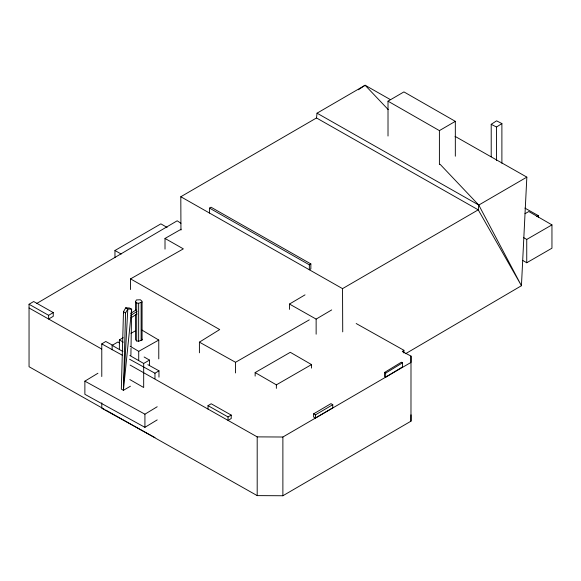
<?xml version="1.0" encoding="UTF-8"?>
<svg xmlns="http://www.w3.org/2000/svg" width="581" height="581" viewBox="0 0 581 581"><rect width="100%" height="100%" fill="white"/><g stroke="black" fill="none" stroke-linecap="round" stroke-linejoin="round"><path stroke-width="0.87" d="M356.182 323.523L403.918 350.292L402.27 351.527L410.999 356.08L410.978 362.435L282.882 437.014L257.194 436.876L130.1 365.064M105.626 409.983L257.194 495.615L282.882 495.753L410.978 421.174L410.999 414.819M130.899 355.419L131.016 348.172M131.045 346.356L131.633 309.208L129.548 308.017L125.728 307.792L123.492 311.743L121.327 389.117L123.412 390.309L130.413 386.227M123.412 390.309L125.576 312.934L127.813 308.983L131.633 309.208L123.412 390.309L127.813 308.983L125.728 307.792M455.046 136.346L526.844 177.132L521.44 285.729L405.596 353.698M180.952 230.076L180.807 196.741L316.5 117.958L317.044 113.179L365.108 85.247L390.352 99.591M526.844 177.132L478.78 205.064L478.236 209.843L521.44 285.729L478.78 205.064L440.057 164.249M135.518 310.77L135.518 301.721L136.382 299.949L140.384 299.767L141.975 301.234L142.069 302.018L142.069 340.001L138.663 341.258L136.673 340.974L135.518 339.703L135.518 314.386M358.375 89.779L365.108 85.247L388.217 109.606M135.518 301.721L136.673 302.991L138.663 303.275L142.069 302.018M491.214 156.783L491.214 124.312L496.588 120.833L501.89 123.557L501.89 163.239M496.515 160.407L496.515 127.043L501.89 123.557M130.681 313.399L136.041 309.993M130.936 315.309L137.065 311.416M130.936 317.851L137.065 313.958M199.406 352.812L199.406 342.144L219.705 329.558L130.543 278.88L130.543 289.549M384.506 372.486L401.34 362.224L402.488 362.849L402.488 366.916L385.646 377.178L384.506 376.553L384.506 372.486L385.646 373.111L402.488 362.849M157.197 419.896L144.923 427.333L84.877 394.31L84.877 381.158L97.928 373.256M144.923 427.333L144.923 414.188L157.197 406.744M101.777 376.532L101.777 343.901L105.778 341.475L112.925 345.419M154.967 378.667L154.967 373.227L158.969 370.809L147.857 364.679M536.75 216.546L538.297 215.624L524.897 208.092M104.05 409.089L29.05 366.72L29.05 304.255L33.676 301.524L53.256 312.585L53.256 316.311L48.63 319.042L48.63 315.316L53.256 312.585M289.476 309.375L289.476 304.045L305.025 294.865M316.137 334.191L316.137 319.1L331.693 309.92M208.013 409.082L208.013 405.647L211.186 403.773L231.216 415.088L231.216 418.531L228.042 420.404L228.042 416.962L231.216 415.088M36.85 303.391L177.183 220.795L180.923 223.264M313.624 413.839L330.945 403.642L332.768 404.674L332.768 407.862L315.447 418.051L313.624 417.02L313.624 413.839L315.447 414.863L332.768 404.674M209.516 213.053L209.516 208.107L211.026 207.221L310.857 263.934L310.857 268.887L309.346 269.773L309.346 264.827L310.857 263.934M388.014 136.034L388.014 101.174L403.933 91.907L455.33 121.349L455.33 156.209M439.403 164.583L439.403 130.616L455.33 121.349M112.133 349.806L112.133 345.354L117.95 341.969L119.49 342.855M129.832 379.56L143.681 387.505L143.681 363.459L149.499 360.075L144.11 356.988M114.958 257.615L114.958 250.491L160.879 223.859L167.088 227.425M180.807 196.741L342.536 288.634L478.236 209.843L316.5 117.958M524.992 213.721L528.812 211.52L551.95 224.883L551.95 248.196L526.742 262.75L522.885 260.52M255.146 376.096L255.146 372.574L290.297 352.311L311.518 364.585L311.518 368.107M523.663 237.644L526.742 239.43L551.95 224.883M255.146 372.574L276.367 384.847L311.518 364.585M199.406 342.144L235.537 362.29L309.295 319.855M165.011 249.111L165.011 238.442L181.163 229.212M130.543 278.88L183.342 248.864L165.011 238.442M119.381 348.847L119.381 339.87L123.23 337.706M130.943 333.363L135.576 330.763M130.209 346.291L138.721 351.338L158.773 340.052L158.773 358.898M491.214 124.312L496.515 127.043M101.777 343.901L122.417 355.281M129.563 359.218L154.967 373.227M84.877 381.158L144.923 414.188M154.967 437.58L101.777 408.254L101.777 402.815M289.476 304.045L316.137 319.1M29.05 304.255L48.63 315.316M208.013 405.647L228.042 416.962M29.05 307.981L101.675 349.014M317.044 113.179L478.78 205.064M209.516 208.107L309.346 264.827M388.014 101.174L439.403 130.616M125.576 312.934L123.492 311.743L123.615 313.551M114.958 250.491L121.168 254.057M112.133 345.354L122.903 351.534M129.832 355.507L143.681 363.459M141.749 329.972L158.773 340.052M119.381 339.87L123.245 342.165M141.975 339.217L142.069 340.001M342.536 288.634L342.725 331.874M538.297 215.624L538.297 217.367M526.742 239.43L526.742 262.75M410.999 356.08L410.978 421.174M403.918 350.292L403.918 353.001M385.646 373.111L385.646 377.178M315.447 414.863L315.447 418.051M282.882 437.014L282.882 495.753M276.367 384.847L276.367 388.369M257.194 436.876L257.194 495.615M235.537 362.29L235.537 372.958M158.969 370.809L158.969 377.149M149.499 360.075L149.499 365.42M141.118 302.657L141.118 340.64M138.721 351.338L138.721 360.307M138.663 303.275L138.663 341.258M136.673 302.991L136.673 340.974"/></g></svg>
